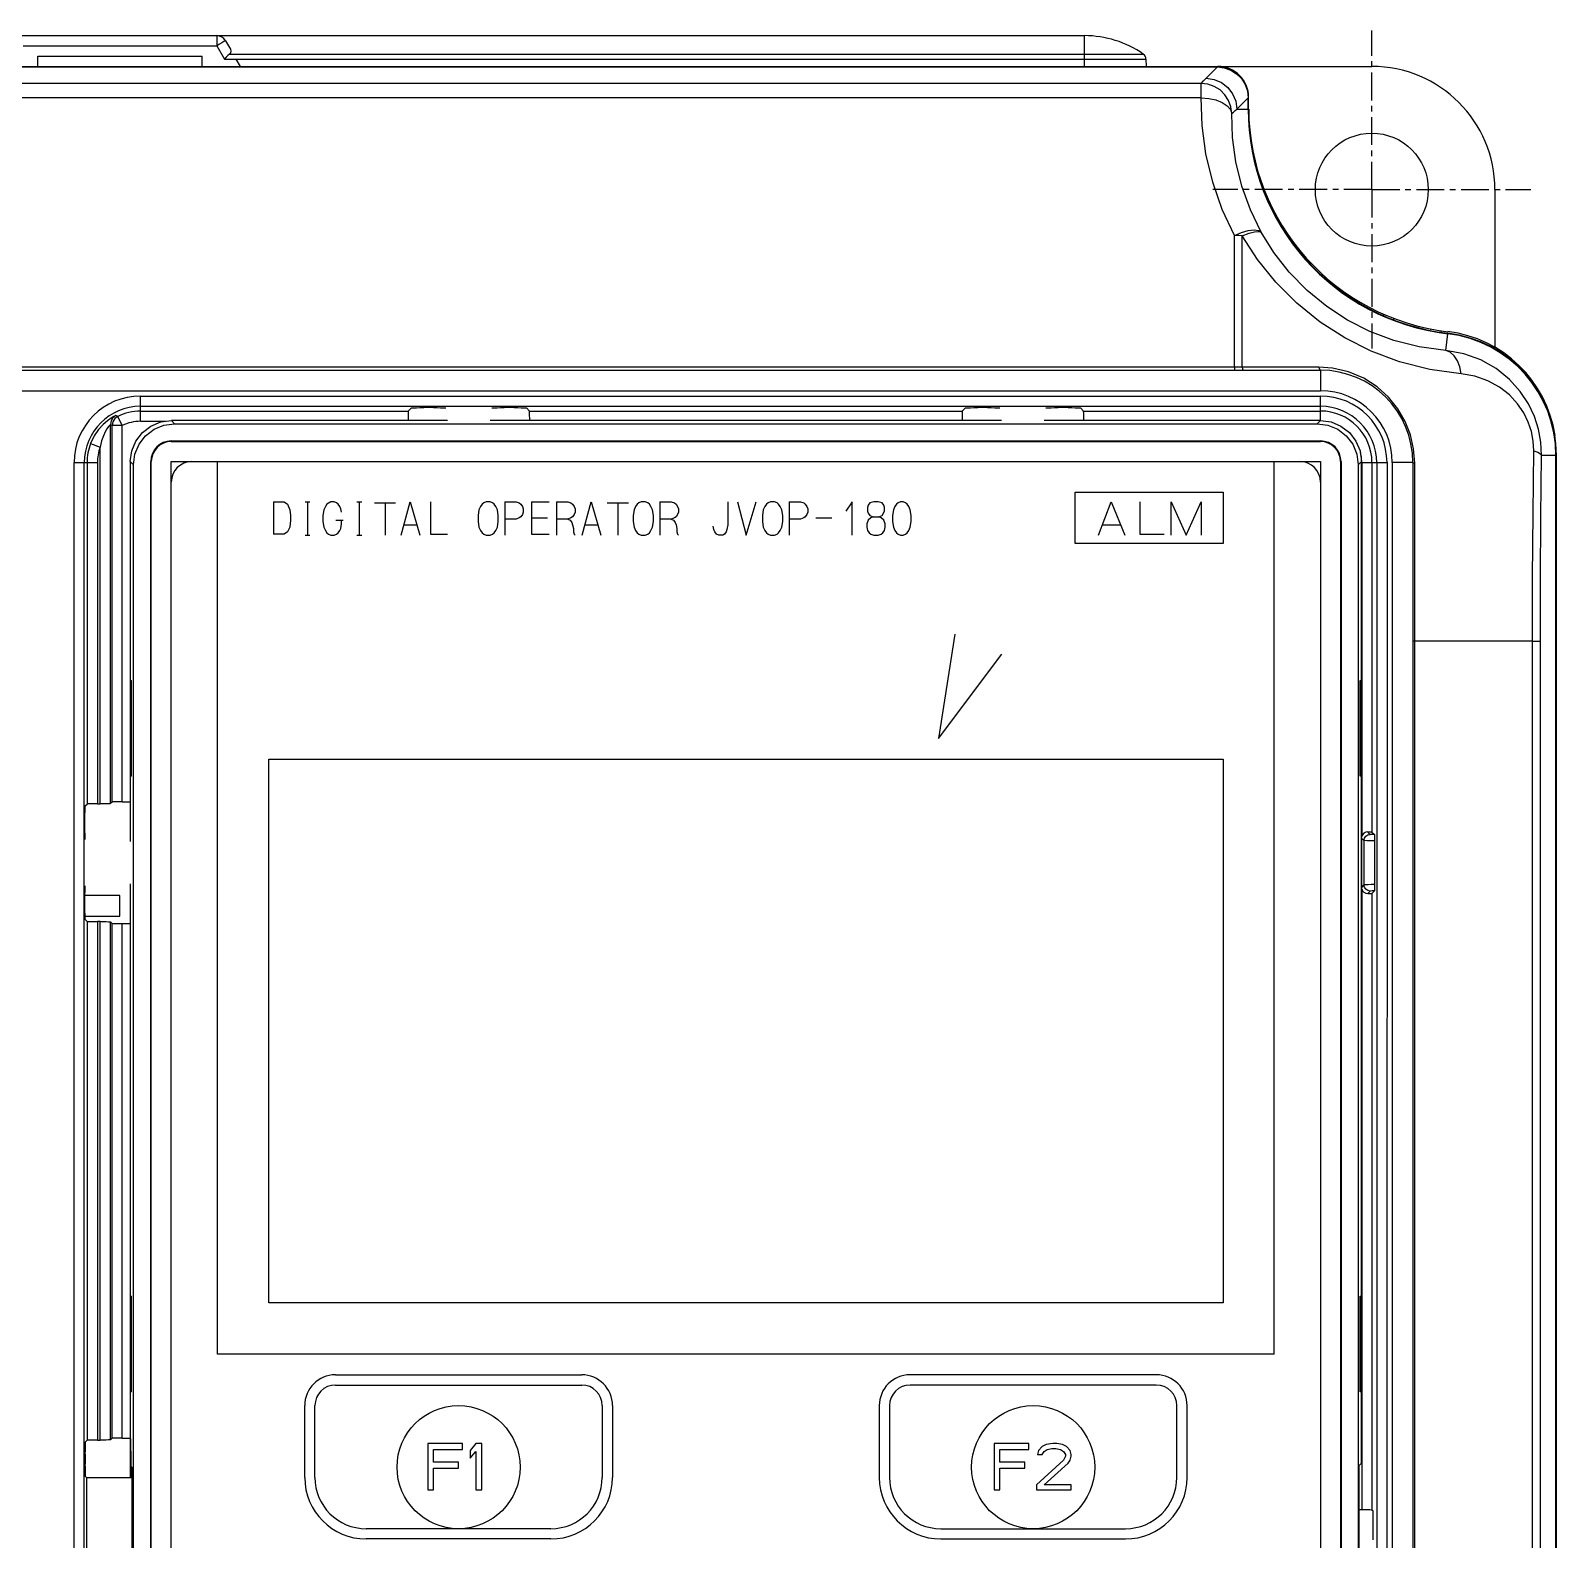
# Model space of a CAD drawing. Header units: inches. Extents: x 187 to 137830, y 99 to 66837.
# Drawn here: x 3043.3 to 3111.7, y 27739.8 to 27807.5 of the extents above; entities that cross this region are included whole.
import ezdxf

# ---------------------------------------------------------------- set-up
doc = ezdxf.new("R2010")
doc.units = ezdxf.units.IN
doc.header["$MEASUREMENT"] = 0
doc.linetypes.add('CENTER', pattern=[2, 1.25, -0.25, 0.25, -0.25])
for name, color, linetype in [('ALL_CURVE', 7, 'Continuous'), ('ALL_NOTE', 7, 'Continuous'), ('DEFAULT_1', 7, 'CENTER')]:
    doc.layers.add(name, color=color, linetype=linetype)

msp = doc.modelspace()

# ---------------------------------------------------------------- linework, layer by layer
at = {"color": 7, "linetype": 'Continuous'}
for p, q in [((3004.082, 27807.262), (3090.562, 27807.262)), ((3051.656, 27807.262), (3051.656, 27806.81)), ((3090.562, 27805.882), (3090.562, 27807.262)), ((3042.987, 27806.81), (3051.656, 27806.81)), ((3051.656, 27806.81), (3052.003, 27806.21)), ((3052.055, 27807.032), (3052.274, 27806.651)), ((3052.224, 27806.432), (3093.198, 27806.432)), ((2991.202, 27805.882), (3103.442, 27805.882)), ((2998.124, 27805.858), (3096.52, 27805.858)), ((3043.634, 27805.882), (3043.642, 27806.342)), ((3043.642, 27806.342), (3051.002, 27806.342)), ((3051.01, 27805.882), (3051.002, 27806.342)), ((3052.003, 27806.21), (3093.316, 27806.21)), ((3052.719, 27805.882), (3052.529, 27806.21)), ((3093.316, 27806.21), (3093.322, 27805.882)), ((3096.012, 27805.35), (3096.52, 27805.858)), ((3095.788, 27805.124), (2998.856, 27805.124)), ((3095.788, 27804.477), (3095.788, 27805.124)), ((3095.788, 27804.477), (2998.856, 27804.477)), ((3097.39, 27803.972), (3097.898, 27804.48)), ((3097.898, 27803.972), (3097.898, 27804.48)), ((3097.922, 27803.972), (3097.922, 27804.502)), ((3097.39, 27803.972), (3097.898, 27803.972)), ((3108.962, 27800.362), (3108.962, 27793.272)), ((3097.286, 27792.401), (3097.286, 27798.307)), ((3097.637, 27792.403), (3097.637, 27798.289)), ((3103.976, 27794.709), (3103.976, 27794.775)), ((3104.429, 27794.543), (3104.429, 27794.589)), ((3106.079, 27794.114), (3106.079, 27794.071)), ((3106.532, 27794.035), (3106.532, 27793.984)), ((3106.76, 27793.15), (3106.848, 27793.898)), ((3097.286, 27792.401), (3022.022, 27792.401)), ((3022.022, 27792.266), (3101.142, 27792.266)), ((3097.286, 27792.401), (3097.286, 27792.266)), ((3101.071, 27792.404), (3097.637, 27792.403)), ((3101.142, 27792.266), (3101.142, 27791.346)), ((3022.022, 27791.346), (3101.142, 27791.346)), ((3048.242, 27789.974), (3048.242, 27791.108)), ((3048.242, 27791.108), (3101.142, 27791.108)), ((3101.142, 27790.009), (3101.142, 27791.108)), ((3047.221, 27790.196), (3047.139, 27790.236)), ((3047.424, 27789.783), (3047.221, 27790.196)), ((3048.242, 27790.648), (3101.142, 27790.648)), ((3048.242, 27790.434), (3060.242, 27790.434)), ((3049.769, 27789.864), (3049.625, 27790.009)), ((3062.006, 27790.009), (3049.625, 27790.009)), ((3060.385, 27790.577), (3060.242, 27790.434)), ((3061.376, 27790.587), (3060.937, 27790.587)), ((3086.846, 27790.009), (3063.917, 27790.009)), ((3064.987, 27790.587), (3064.548, 27790.587)), ((3065.682, 27790.434), (3065.539, 27790.577)), ((3065.682, 27790.434), (3085.082, 27790.434)), ((3085.225, 27790.577), (3085.082, 27790.434)), ((3086.216, 27790.587), (3085.777, 27790.587)), ((3101.139, 27790.009), (3088.757, 27790.009)), ((3089.827, 27790.587), (3089.388, 27790.587)), ((3090.522, 27790.434), (3090.379, 27790.577)), ((3090.522, 27790.434), (3101.142, 27790.434)), ((3101.139, 27790.009), (3100.994, 27789.864)), ((3046.892, 27772.834), (3046.892, 27789.828)), ((3046.964, 27772.906), (3046.964, 27789.783)), ((3047.424, 27789.783), (3046.964, 27789.783)), ((3047.424, 27772.914), (3047.424, 27789.783)), ((3048.242, 27789.974), (3049.36, 27789.974)), ((3049.769, 27789.864), (3100.994, 27789.864)), ((3046.002, 27788.978), (3046.432, 27788.814)), ((3046.432, 27772.826), (3046.432, 27788.814)), ((3049.622, 27789.092), (3049.622, 27789.068)), ((3049.622, 27789.092), (3101.142, 27789.092)), ((3049.622, 27789.068), (3101.142, 27789.068)), ((3101.142, 27789.068), (3101.142, 27789.092)), ((3045.26, 27706.944), (3045.26, 27788.126)), ((3045.26, 27788.126), (3046.306, 27788.126)), ((3045.72, 27706.944), (3045.72, 27788.126)), ((3045.846, 27788.126), (3045.846, 27772.818)), ((3046.306, 27788.126), (3046.306, 27772.826)), ((3047.785, 27788.169), (3047.785, 27771.133)), ((3047.785, 27788.169), (3047.93, 27788.025)), ((3047.93, 27709.2), (3047.93, 27788.025)), ((3048.702, 27709.052), (3048.702, 27788.172)), ((3048.726, 27788.172), (3048.702, 27788.172)), ((3048.726, 27709.052), (3048.726, 27788.172)), ((3049.622, 27709.052), (3049.622, 27788.172)), ((3049.622, 27788.172), (3101.142, 27788.172)), ((3051.692, 27748.152), (3051.692, 27788.172)), ((3099.072, 27748.152), (3099.072, 27788.172)), ((3101.142, 27788.172), (3101.142, 27709.052)), ((3102.038, 27788.172), (3102.038, 27709.052)), ((3102.062, 27788.172), (3102.038, 27788.172)), ((3102.062, 27788.172), (3102.062, 27709.052)), ((3102.834, 27788.025), (3102.979, 27788.169)), ((3102.834, 27788.025), (3102.834, 27709.2)), ((3102.979, 27743.27), (3102.979, 27788.169)), ((3102.99, 27788.126), (3102.99, 27771.356)), ((3102.99, 27788.126), (3104.124, 27788.126)), ((3103.45, 27788.126), (3103.45, 27771.558)), ((3103.664, 27788.126), (3103.664, 27737.782)), ((3104.124, 27788.126), (3104.123, 27737.778)), ((3104.362, 27788.126), (3104.362, 27737.761)), ((3105.282, 27788.126), (3104.362, 27788.126)), ((3105.282, 27788.126), (3105.282, 27737.043)), ((3105.366, 27736.864), (3105.366, 27788.097)), ((3111.698, 27788.441), (3111.054, 27788.441)), ((3111.698, 27732.282), (3111.698, 27788.441)), ((3111.722, 27584.162), (3111.722, 27788.441)), ((3090.148, 27784.492), (3090.148, 27786.792)), ((3090.148, 27786.792), (3096.772, 27786.792)), ((3096.772, 27786.792), (3096.772, 27784.492)), ((3096.772, 27784.492), (3090.148, 27784.492)), ((3105.366, 27780.122), (3105.282, 27780.122)), ((3110.645, 27780.122), (3105.366, 27780.122)), ((3110.645, 27728.809), (3110.645, 27780.122)), ((3110.645, 27780.122), (3111.001, 27780.122)), ((3111.001, 27678.462), (3111.001, 27780.122)), ((3047.797, 27774.063), (3047.797, 27778.361)), ((3047.797, 27778.361), (3047.839, 27778.358)), ((3047.839, 27774.065), (3047.839, 27778.36)), ((3102.924, 27778.358), (3102.966, 27778.361)), ((3102.924, 27774.067), (3102.924, 27778.358)), ((3102.966, 27778.361), (3102.966, 27774.063)), ((3053.992, 27750.452), (3053.992, 27774.832)), ((3053.992, 27774.832), (3096.772, 27774.832)), ((3096.772, 27774.832), (3096.772, 27750.452)), ((3047.839, 27774.067), (3047.797, 27774.063)), ((3102.966, 27774.063), (3102.924, 27774.067)), ((3046.964, 27772.906), (3046.892, 27772.834)), ((3047.424, 27772.914), (3047.785, 27772.914)), ((3045.762, 27772.734), (3045.846, 27772.818)), ((3046.306, 27772.826), (3046.432, 27772.826)), ((3045.752, 27771.777), (3045.752, 27772.182)), ((3103.365, 27771.459), (3103.259, 27771.565)), ((3103.45, 27771.558), (3103.562, 27771.446)), ((3102.982, 27771.29), (3102.982, 27769.082)), ((3103.089, 27771.183), (3102.982, 27771.29)), ((3103.089, 27771.183), (3103.089, 27769.19)), ((3103.57, 27771.165), (3103.57, 27769.207)), ((3047.785, 27769.239), (3047.785, 27744.377)), ((3103.089, 27769.19), (3102.982, 27769.082)), ((3102.99, 27769.016), (3102.99, 27741.174)), ((3103.365, 27768.914), (3103.259, 27768.808)), ((3103.45, 27768.814), (3103.562, 27768.926)), ((3103.45, 27768.814), (3103.45, 27741.166)), ((3045.752, 27768.19), (3045.752, 27768.595)), ((3047.322, 27768.714), (3045.753, 27768.714)), ((3047.322, 27767.794), (3047.322, 27768.714)), ((3045.755, 27767.794), (3047.322, 27767.794)), ((3045.846, 27767.555), (3045.762, 27767.638)), ((3045.846, 27767.555), (3045.846, 27744.298)), ((3046.306, 27767.547), (3046.306, 27744.306)), ((3046.432, 27767.547), (3046.306, 27767.547)), ((3046.432, 27744.306), (3046.432, 27767.547)), ((3046.892, 27744.314), (3046.892, 27767.539)), ((3046.964, 27767.466), (3046.892, 27767.539)), ((3046.964, 27744.386), (3046.964, 27767.466)), ((3047.424, 27744.394), (3047.424, 27767.458)), ((3047.424, 27767.458), (3047.785, 27767.458)), ((3047.797, 27746.463), (3047.797, 27750.761)), ((3047.797, 27750.761), (3047.839, 27750.758)), ((3047.839, 27746.465), (3047.839, 27750.76)), ((3096.772, 27750.452), (3053.992, 27750.452)), ((3102.924, 27750.758), (3102.966, 27750.761)), ((3102.924, 27746.467), (3102.924, 27750.758)), ((3102.966, 27750.761), (3102.966, 27746.463)), ((3099.072, 27748.152), (3051.692, 27748.152)), ((3047.839, 27746.467), (3047.797, 27746.463)), ((3102.966, 27746.463), (3102.924, 27746.467)), ((3045.846, 27744.298), (3045.778, 27744.23)), ((3046.306, 27744.306), (3046.432, 27744.306)), ((3046.964, 27744.386), (3046.892, 27744.314)), ((3047.424, 27744.394), (3047.785, 27744.394)), ((3047.809, 27744.377), (3047.785, 27744.377)), ((3047.809, 27744.353), (3047.797, 27744.365)), ((3047.798, 27743.845), (3047.798, 27744.364)), ((3047.809, 27743.137), (3047.809, 27744.377)), ((3045.768, 27743.678), (3045.768, 27743.225)), ((3047.809, 27743.856), (3047.782, 27743.829)), ((3047.782, 27743.828), (3047.809, 27743.855)), ((3047.782, 27743.828), (3047.782, 27742.622)), ((3047.803, 27743.807), (3047.782, 27743.828)), ((3047.803, 27743.807), (3047.809, 27743.813)), ((3047.803, 27743.807), (3047.803, 27742.622)), ((3047.854, 27743.092), (3047.809, 27743.137)), ((3047.854, 27743.092), (3047.854, 27735.732)), ((3102.979, 27743.27), (3102.86, 27743.151)), ((3102.86, 27743.151), (3102.86, 27709.913)), ((3045.778, 27742.673), (3045.824, 27742.627)), ((3045.824, 27742.627), (3045.824, 27736.106)), ((3045.824, 27742.627), (3047.854, 27742.622)), ((3102.99, 27741.174), (3102.86, 27741.174)), ((3103.45, 27741.166), (3103.425, 27741.169)), ((3103.503, 27741.113), (3103.45, 27741.166)), ((3103.503, 27739.826), (3103.503, 27741.113))]:
    msp.add_line(p, q, dxfattribs=at)
for points in [[(3052.055, 27807.032), (3052.034, 27807.023), (3051.978, 27806.993), (3051.89, 27806.943), (3051.779, 27806.881), (3051.656, 27806.81)], [(3052.224, 27806.432), (3052.157, 27806.373), (3052.083, 27806.297), (3052.003, 27806.21)], [(3052.274, 27806.651), (3052.298, 27806.571), (3052.279, 27806.495), (3052.224, 27806.432)], [(3096.52, 27805.858), (3096.827, 27805.824), (3097.118, 27805.722), (3097.379, 27805.558), (3097.597, 27805.34), (3097.761, 27805.078), (3097.863, 27804.787), (3097.898, 27804.48)], [(3095.788, 27805.124), (3095.9, 27805.237), (3096.012, 27805.35)], [(3097.166, 27803.771), (3097.126, 27804.073), (3097.02, 27804.359), (3096.855, 27804.615), (3096.637, 27804.829), (3096.378, 27804.99), (3096.091, 27805.09), (3095.788, 27805.124)], [(3096.012, 27805.35), (3096.368, 27805.302), (3096.7, 27805.164), (3096.985, 27804.945), (3097.204, 27804.66), (3097.342, 27804.328), (3097.39, 27803.972)], [(3097.286, 27798.307), (3096.74, 27799.464), (3096.309, 27800.69), (3096.003, 27801.961), (3095.831, 27803.237), (3095.788, 27804.477)], [(3095.788, 27804.477), (3096.133, 27804.45), (3096.456, 27804.378), (3096.737, 27804.267), (3096.957, 27804.122), (3097.103, 27803.953), (3097.166, 27803.771)], [(3097.166, 27803.771), (3097.24, 27803.839), (3097.315, 27803.906), (3097.39, 27803.972)], [(3098.479, 27798.45), (3097.997, 27799.45), (3097.616, 27800.508), (3097.349, 27801.604), (3097.2, 27802.703), (3097.166, 27803.771)], [(3097.286, 27798.307), (3097.608, 27798.438), (3097.907, 27798.521), (3098.163, 27798.552), (3098.359, 27798.528), (3098.479, 27798.45)], [(3097.637, 27798.289), (3097.463, 27798.302), (3097.286, 27798.307)], [(3097.637, 27798.289), (3097.938, 27798.405), (3098.19, 27798.474), (3098.375, 27798.489), (3098.479, 27798.45)], [(3107.455, 27792.097), (3106.038, 27792.292), (3104.69, 27792.636), (3103.421, 27793.112), (3102.233, 27793.71), (3101.125, 27794.423), (3100.082, 27795.265), (3099.136, 27796.213), (3098.316, 27797.234), (3097.637, 27798.289)], [(3106.76, 27793.15), (3105.566, 27793.306), (3104.428, 27793.594), (3103.357, 27793.998), (3102.355, 27794.508), (3101.42, 27795.12), (3100.539, 27795.844), (3099.742, 27796.66), (3099.051, 27797.54), (3098.479, 27798.45)], [(3111.054, 27788.441), (3111.022, 27789.034), (3110.915, 27789.615), (3110.733, 27790.185), (3110.465, 27790.752), (3110.098, 27791.313), (3109.616, 27791.853), (3109.024, 27792.336), (3108.337, 27792.728), (3107.574, 27793.006), (3106.76, 27793.15)], [(3107.455, 27792.097), (3107.396, 27792.413), (3107.29, 27792.691), (3107.142, 27792.915), (3106.962, 27793.071), (3106.76, 27793.15)], [(3097.637, 27792.403), (3097.463, 27792.401), (3097.286, 27792.401)], [(3097.637, 27792.403), (3097.647, 27792.332), (3097.663, 27792.283), (3097.684, 27792.266)], [(3105.366, 27788.097), (3105.317, 27788.745), (3105.173, 27789.373), (3104.938, 27789.973), (3104.611, 27790.536), (3104.193, 27791.055), (3103.684, 27791.516), (3103.084, 27791.902), (3102.401, 27792.193), (3101.686, 27792.359), (3101.071, 27792.404)], [(3101.071, 27792.404), (3101.086, 27792.332), (3101.111, 27792.284), (3101.142, 27792.266)], [(3110.7, 27788.648), (3110.677, 27789.083), (3110.597, 27789.511), (3110.458, 27789.93), (3110.255, 27790.347), (3109.976, 27790.76), (3109.61, 27791.156), (3109.16, 27791.509), (3108.641, 27791.795), (3108.066, 27791.995), (3107.455, 27792.097)], [(3047.139, 27790.236), (3047.113, 27790.225), (3047.04, 27790.188), (3046.921, 27790.118), (3046.757, 27790.002), (3046.563, 27789.833), (3046.359, 27789.607), (3046.166, 27789.322), (3046.002, 27788.978)], [(3047.139, 27790.236), (3047.008, 27790.133), (3046.922, 27789.991), (3046.892, 27789.828)], [(3047.221, 27790.196), (3047.085, 27790.094), (3046.996, 27789.95), (3046.964, 27789.783)], [(3047.785, 27788.169), (3047.848, 27788.645), (3048.032, 27789.089), (3048.324, 27789.47), (3048.705, 27789.763), (3049.149, 27789.946), (3049.625, 27790.009)], [(3060.242, 27790.434), (3060.239, 27790.41), (3060.237, 27790.343), (3060.235, 27790.242), (3060.234, 27790.115), (3060.234, 27790.009)], [(3060.385, 27790.577), (3060.414, 27790.58), (3060.494, 27790.583), (3060.616, 27790.585), (3060.768, 27790.586), (3060.937, 27790.587)], [(3061.376, 27790.587), (3061.544, 27790.586), (3061.697, 27790.585), (3061.819, 27790.583), (3061.898, 27790.58), (3061.928, 27790.577)], [(3063.996, 27790.577), (3064.025, 27790.58), (3064.105, 27790.583), (3064.227, 27790.585), (3064.379, 27790.586), (3064.548, 27790.587)], [(3064.987, 27790.587), (3065.155, 27790.586), (3065.308, 27790.585), (3065.43, 27790.583), (3065.509, 27790.58), (3065.539, 27790.577)], [(3065.69, 27790.009), (3065.689, 27790.115), (3065.688, 27790.242), (3065.686, 27790.343), (3065.684, 27790.41), (3065.682, 27790.434)], [(3085.082, 27790.434), (3085.079, 27790.41), (3085.077, 27790.343), (3085.075, 27790.242), (3085.074, 27790.115), (3085.074, 27790.009)], [(3085.225, 27790.577), (3085.254, 27790.58), (3085.334, 27790.583), (3085.456, 27790.585), (3085.608, 27790.586), (3085.777, 27790.587)], [(3086.216, 27790.587), (3086.384, 27790.586), (3086.537, 27790.585), (3086.659, 27790.583), (3086.738, 27790.58), (3086.768, 27790.577)], [(3088.836, 27790.577), (3088.865, 27790.58), (3088.945, 27790.583), (3089.067, 27790.585), (3089.219, 27790.586), (3089.388, 27790.587)], [(3089.827, 27790.587), (3089.995, 27790.586), (3090.148, 27790.585), (3090.27, 27790.583), (3090.349, 27790.58), (3090.379, 27790.577)], [(3090.53, 27790.009), (3090.529, 27790.115), (3090.528, 27790.242), (3090.526, 27790.343), (3090.524, 27790.41), (3090.522, 27790.434)], [(3101.139, 27790.009), (3101.615, 27789.946), (3102.059, 27789.763), (3102.44, 27789.47), (3102.732, 27789.089), (3102.916, 27788.645), (3102.979, 27788.169)], [(3046.892, 27789.828), (3046.881, 27789.82), (3046.852, 27789.791), (3046.804, 27789.734), (3046.737, 27789.641), (3046.659, 27789.505), (3046.576, 27789.322), (3046.498, 27789.093), (3046.432, 27788.814)], [(3046.964, 27789.783), (3046.94, 27789.798), (3046.916, 27789.813), (3046.892, 27789.828)], [(3047.93, 27788.025), (3047.993, 27788.502), (3048.177, 27788.946), (3048.468, 27789.326), (3048.848, 27789.617), (3049.292, 27789.801), (3049.769, 27789.864)], [(3100.994, 27789.864), (3101.472, 27789.801), (3101.915, 27789.617), (3102.295, 27789.326), (3102.587, 27788.946), (3102.771, 27788.502), (3102.834, 27788.025)], [(3110.645, 27780.122), (3110.651, 27782.989), (3110.67, 27785.838), (3110.7, 27788.648)], [(3110.7, 27788.648), (3110.883, 27788.585), (3111.003, 27788.515), (3111.054, 27788.441)], [(3105.366, 27788.097), (3105.321, 27788.105), (3105.292, 27788.115), (3105.282, 27788.126)], [(3111.001, 27780.122), (3111.007, 27782.919), (3111.025, 27785.698), (3111.054, 27788.441)], [(3047.424, 27772.914), (3047.284, 27772.914), (3047.157, 27772.913), (3047.055, 27772.911), (3046.989, 27772.909), (3046.964, 27772.906)], [(3045.752, 27772.182), (3045.753, 27772.351), (3045.754, 27772.503), (3045.756, 27772.625), (3045.759, 27772.705), (3045.762, 27772.734)], [(3046.306, 27772.826), (3046.165, 27772.825), (3046.038, 27772.824), (3045.936, 27772.823), (3045.87, 27772.82), (3045.846, 27772.818)], [(3046.892, 27772.834), (3046.867, 27772.831), (3046.801, 27772.829), (3046.7, 27772.827), (3046.572, 27772.826), (3046.432, 27772.826)], [(3045.762, 27771.225), (3045.759, 27771.255), (3045.756, 27771.334), (3045.754, 27771.456), (3045.753, 27771.608), (3045.752, 27771.777)], [(3103.259, 27771.565), (3103.171, 27771.551), (3103.089, 27771.508), (3103.026, 27771.441), (3102.99, 27771.356)], [(3103.45, 27771.558), (3103.425, 27771.561), (3103.36, 27771.563), (3103.259, 27771.565)], [(3102.982, 27771.29), (3102.984, 27771.324), (3102.99, 27771.356)], [(3103.089, 27771.183), (3103.11, 27771.288), (3103.17, 27771.378), (3103.26, 27771.438), (3103.365, 27771.459)], [(3103.57, 27771.165), (3103.37, 27771.169), (3103.219, 27771.173), (3103.125, 27771.178), (3103.089, 27771.183)], [(3103.562, 27771.446), (3103.456, 27771.45), (3103.39, 27771.454), (3103.365, 27771.459)], [(3103.562, 27771.446), (3103.564, 27771.436), (3103.566, 27771.411), (3103.568, 27771.369), (3103.569, 27771.311), (3103.57, 27771.24), (3103.57, 27771.165)], [(3045.752, 27768.595), (3045.753, 27768.764), (3045.754, 27768.917), (3045.756, 27769.038), (3045.759, 27769.118), (3045.762, 27769.147)], [(3102.99, 27769.016), (3102.984, 27769.049), (3102.982, 27769.082)], [(3102.99, 27769.016), (3103.027, 27768.931), (3103.089, 27768.864), (3103.172, 27768.821), (3103.259, 27768.808)], [(3103.57, 27769.207), (3103.412, 27769.205), (3103.276, 27769.201), (3103.174, 27769.197), (3103.112, 27769.193), (3103.089, 27769.19)], [(3103.365, 27768.914), (3103.26, 27768.935), (3103.17, 27768.994), (3103.11, 27769.084), (3103.089, 27769.19)], [(3103.259, 27768.808), (3103.36, 27768.809), (3103.425, 27768.812), (3103.45, 27768.814)], [(3103.562, 27768.926), (3103.455, 27768.922), (3103.389, 27768.918), (3103.365, 27768.914)], [(3103.57, 27769.207), (3103.57, 27769.133), (3103.569, 27769.062), (3103.568, 27769.004), (3103.566, 27768.962), (3103.564, 27768.936), (3103.562, 27768.926)], [(3045.762, 27767.638), (3045.759, 27767.668), (3045.756, 27767.747), (3045.754, 27767.869), (3045.753, 27768.022), (3045.752, 27768.19)], [(3045.846, 27767.555), (3045.87, 27767.552), (3045.936, 27767.55), (3046.038, 27767.548), (3046.165, 27767.547), (3046.306, 27767.547)], [(3046.432, 27767.547), (3046.572, 27767.546), (3046.7, 27767.545), (3046.801, 27767.543), (3046.867, 27767.541), (3046.892, 27767.539)], [(3046.964, 27767.466), (3046.989, 27767.464), (3047.055, 27767.462), (3047.157, 27767.46), (3047.284, 27767.459), (3047.424, 27767.458)], [(3045.768, 27743.678), (3045.769, 27743.847), (3045.77, 27744), (3045.772, 27744.121), (3045.775, 27744.201), (3045.778, 27744.23)], [(3046.306, 27744.306), (3046.165, 27744.305), (3046.038, 27744.304), (3045.936, 27744.303), (3045.87, 27744.3), (3045.846, 27744.298)], [(3046.892, 27744.314), (3046.867, 27744.311), (3046.801, 27744.309), (3046.7, 27744.307), (3046.572, 27744.306), (3046.432, 27744.306)], [(3047.424, 27744.394), (3047.284, 27744.394), (3047.157, 27744.393), (3047.055, 27744.391), (3046.989, 27744.389), (3046.964, 27744.386)], [(3045.778, 27742.673), (3045.775, 27742.702), (3045.772, 27742.782), (3045.77, 27742.904), (3045.769, 27743.056), (3045.768, 27743.225)], [(3103.425, 27741.169), (3103.359, 27741.171), (3103.258, 27741.173), (3103.13, 27741.174), (3102.99, 27741.174)]]:
    msp.add_lwpolyline(points, dxfattribs=at)
for centre, radius in [((3103.442, 27800.362), 2.53), ((3062.502, 27743.092), 2.76), ((3088.262, 27743.092), 2.76)]:
    msp.add_circle(centre, radius, dxfattribs=at)
for centre, radius, start, end in [((3051.656, 27806.802), 0.46, 30, 90), ((3090.562, 27802.662), 4.6, 55.02959, 90), ((3093.04, 27806.206), 0.276, 1, 55.02959), ((3096.542, 27804.502), 1.38, 0, 90), ((3103.442, 27800.362), 5.52, 0, 90), ((3108.042, 27803.972), 10.144, 180, 263.24367), ((3108.042, 27804.042), 10.12, 180.39987, 263.24367), ((3108.042, 27803.972), 10.12, 180, 263.24367), ((3106.202, 27788.441), 5.496, 0, 83.24367), ((3106.202, 27788.511), 5.52, 8.68284, 83.24367), ((3106.202, 27788.441), 5.52, 0, 83.24367), ((3101.142, 27788.126), 4.14, 0, 90), ((3048.242, 27788.126), 2.982, 90, 180), ((3101.142, 27788.126), 3.22, 0, 90), ((3101.142, 27788.126), 2.982, 0, 90), ((3048.242, 27788.126), 2.522, 90, 180), ((3048.242, 27788.126), 2.308, 90, 116.25787), ((3101.142, 27788.126), 2.522, 0, 90), ((3101.142, 27788.126), 2.308, 0, 90), ((3048.242, 27788.126), 1.848, 90, 116.25787), ((3048.242, 27788.126), 2.396, 159.18978, 180), ((3048.242, 27788.126), 1.936, 159.18978, 180), ((3049.622, 27788.172), 0.92, 90, 180), ((3049.622, 27788.172), 0.896, 90, 180), ((3101.142, 27788.172), 0.92, 0, 90), ((3101.142, 27788.172), 0.896, 0, 90), ((3050.542, 27787.252), 0.92, 90, 180), ((3100.222, 27787.252), 0.92, 0, 90), ((3101.142, 27788.126), 1.848, 0, 14.54057)]:
    msp.add_arc(centre, radius, start, end, dxfattribs=at)
at = {"layer": 'ALL_CURVE', "linetype": 'Continuous'}
for p, q in [((3054.209, 27786.367), (3054.209, 27784.918)), ((3054.209, 27786.367), (3054.68, 27786.367)), ((3054.68, 27786.367), (3054.825, 27786.263)), ((3054.825, 27786.263), (3054.934, 27786.004)), ((3054.934, 27786.004), (3054.97, 27785.746)), ((3055.622, 27786.367), (3055.839, 27786.367)), ((3055.731, 27786.367), (3055.731, 27784.866)), ((3056.455, 27786.004), (3056.419, 27785.746)), ((3056.528, 27786.16), (3056.455, 27786.004)), ((3056.6, 27786.263), (3056.528, 27786.16)), ((3056.781, 27786.367), (3056.6, 27786.263)), ((3056.926, 27786.367), (3056.781, 27786.367)), ((3057.035, 27786.315), (3056.926, 27786.367)), ((3057.107, 27786.263), (3057.035, 27786.315)), ((3057.18, 27786.16), (3057.107, 27786.263)), ((3057.216, 27786.056), (3057.18, 27786.16)), ((3057.252, 27785.901), (3057.216, 27786.056)), ((3057.94, 27786.367), (3058.158, 27786.367)), ((3058.049, 27786.367), (3058.049, 27784.866)), ((3058.737, 27786.315), (3059.679, 27786.315)), ((3059.208, 27786.315), (3059.208, 27784.866)), ((3059.933, 27784.866), (3060.331, 27786.367)), ((3060.331, 27786.367), (3060.766, 27784.866)), ((3061.237, 27786.367), (3061.237, 27784.918)), ((3063.41, 27786.004), (3063.374, 27785.746)), ((3063.483, 27786.16), (3063.41, 27786.004)), ((3063.555, 27786.263), (3063.483, 27786.16)), ((3063.628, 27786.315), (3063.555, 27786.263)), ((3063.736, 27786.367), (3063.628, 27786.315)), ((3063.917, 27786.367), (3063.736, 27786.367)), ((3064.026, 27786.315), (3063.917, 27786.367)), ((3064.099, 27786.263), (3064.026, 27786.315)), ((3064.171, 27786.16), (3064.099, 27786.263)), ((3064.244, 27786.004), (3064.171, 27786.16)), ((3064.28, 27785.746), (3064.244, 27786.004)), ((3064.57, 27786.367), (3064.57, 27784.866)), ((3064.57, 27786.367), (3065.077, 27786.367)), ((3065.077, 27786.367), (3065.222, 27786.315)), ((3065.222, 27786.315), (3065.294, 27786.263)), ((3065.294, 27786.263), (3065.366, 27786.16)), ((3065.366, 27786.16), (3065.403, 27786.056)), ((3065.403, 27786.056), (3065.403, 27785.901)), ((3065.765, 27786.367), (3065.765, 27784.918)), ((3065.765, 27786.367), (3066.562, 27786.367)), ((3066.888, 27786.367), (3066.888, 27784.866)), ((3066.888, 27786.367), (3067.395, 27786.367)), ((3067.395, 27786.367), (3067.54, 27786.315)), ((3067.54, 27786.315), (3067.612, 27786.263)), ((3067.612, 27786.263), (3067.685, 27786.16)), ((3067.685, 27786.16), (3067.721, 27786.056)), ((3067.721, 27786.056), (3067.721, 27785.901)), ((3068.047, 27784.866), (3068.446, 27786.367)), ((3068.446, 27786.367), (3068.88, 27784.866)), ((3069.17, 27786.315), (3070.112, 27786.315)), ((3069.641, 27786.315), (3069.641, 27784.866)), ((3070.366, 27786.004), (3070.329, 27785.746)), ((3070.438, 27786.16), (3070.366, 27786.004)), ((3070.51, 27786.263), (3070.438, 27786.16)), ((3070.583, 27786.315), (3070.51, 27786.263)), ((3070.692, 27786.367), (3070.583, 27786.315)), ((3070.873, 27786.367), (3070.692, 27786.367)), ((3070.981, 27786.315), (3070.873, 27786.367)), ((3071.054, 27786.263), (3070.981, 27786.315)), ((3071.126, 27786.16), (3071.054, 27786.263)), ((3071.199, 27786.004), (3071.126, 27786.16)), ((3071.235, 27785.746), (3071.199, 27786.004)), ((3071.525, 27786.367), (3071.525, 27784.866)), ((3071.525, 27786.367), (3072.032, 27786.367)), ((3072.032, 27786.367), (3072.177, 27786.315)), ((3072.177, 27786.315), (3072.249, 27786.263)), ((3072.249, 27786.263), (3072.322, 27786.16)), ((3072.322, 27786.16), (3072.358, 27786.056)), ((3072.358, 27786.056), (3072.358, 27785.901)), ((3074.568, 27786.367), (3074.568, 27785.332)), ((3075.002, 27786.367), (3075.401, 27784.866)), ((3075.401, 27784.866), (3075.836, 27786.367)), ((3076.162, 27786.004), (3076.125, 27785.746)), ((3076.234, 27786.16), (3076.162, 27786.004)), ((3076.306, 27786.263), (3076.234, 27786.16)), ((3076.379, 27786.315), (3076.306, 27786.263)), ((3076.488, 27786.367), (3076.379, 27786.315)), ((3076.669, 27786.367), (3076.488, 27786.367)), ((3076.777, 27786.315), (3076.669, 27786.367)), ((3076.85, 27786.263), (3076.777, 27786.315)), ((3076.922, 27786.16), (3076.85, 27786.263)), ((3076.995, 27786.004), (3076.922, 27786.16)), ((3077.031, 27785.746), (3076.995, 27786.004)), ((3077.321, 27786.367), (3077.321, 27784.866)), ((3077.321, 27786.367), (3077.828, 27786.367)), ((3077.828, 27786.367), (3077.973, 27786.315)), ((3077.973, 27786.315), (3078.045, 27786.263)), ((3078.045, 27786.263), (3078.118, 27786.16)), ((3078.118, 27786.16), (3078.154, 27786.056)), ((3078.154, 27786.056), (3078.154, 27785.901)), ((3080.146, 27786.367), (3079.856, 27785.953)), ((3080.146, 27784.866), (3080.146, 27786.367)), ((3080.871, 27786.211), (3080.835, 27786.108)), ((3080.835, 27786.108), (3080.835, 27785.953)), ((3080.835, 27785.953), (3080.871, 27785.849)), ((3080.943, 27786.315), (3080.871, 27786.211)), ((3081.124, 27786.367), (3080.943, 27786.315)), ((3081.305, 27786.367), (3081.124, 27786.367)), ((3081.487, 27786.315), (3081.305, 27786.367)), ((3081.559, 27786.211), (3081.487, 27786.315)), ((3081.487, 27785.746), (3081.595, 27785.953)), ((3081.595, 27786.108), (3081.559, 27786.211)), ((3081.595, 27785.953), (3081.595, 27786.108)), ((3081.994, 27786.004), (3081.958, 27785.746)), ((3082.066, 27786.16), (3081.994, 27786.004)), ((3082.139, 27786.263), (3082.066, 27786.16)), ((3082.211, 27786.315), (3082.139, 27786.263)), ((3082.32, 27786.367), (3082.211, 27786.315)), ((3082.428, 27786.367), (3082.32, 27786.367)), ((3082.537, 27786.315), (3082.428, 27786.367)), ((3082.61, 27786.263), (3082.537, 27786.315)), ((3082.682, 27786.16), (3082.61, 27786.263)), ((3082.754, 27786.004), (3082.682, 27786.16)), ((3082.791, 27785.746), (3082.754, 27786.004)), ((3091.183, 27784.866), (3091.752, 27786.367)), ((3091.752, 27786.367), (3092.373, 27784.866)), ((3093.046, 27786.367), (3093.046, 27784.918)), ((3094.443, 27784.866), (3094.443, 27786.367)), ((3094.443, 27786.367), (3095.116, 27784.866)), ((3095.116, 27784.866), (3095.789, 27786.367)), ((3095.789, 27786.367), (3095.789, 27784.866)), ((3054.934, 27785.228), (3054.825, 27785.021)), ((3054.97, 27785.539), (3054.934, 27785.228)), ((3054.97, 27785.746), (3054.97, 27785.539)), ((3056.419, 27785.746), (3056.419, 27785.487)), ((3056.419, 27785.487), (3056.455, 27785.228)), ((3056.455, 27785.228), (3056.528, 27785.073)), ((3056.999, 27785.539), (3057.325, 27785.539)), ((3057.216, 27785.176), (3057.252, 27785.383)), ((3057.252, 27785.383), (3057.252, 27785.539)), ((3060.078, 27785.332), (3060.621, 27785.332)), ((3063.374, 27785.746), (3063.374, 27785.487)), ((3063.374, 27785.487), (3063.41, 27785.228)), ((3063.41, 27785.228), (3063.483, 27785.073)), ((3064.171, 27785.073), (3064.244, 27785.228)), ((3064.244, 27785.228), (3064.28, 27785.487)), ((3064.28, 27785.487), (3064.28, 27785.746)), ((3065.077, 27785.59), (3064.57, 27785.59)), ((3065.222, 27785.642), (3065.077, 27785.59)), ((3065.294, 27785.694), (3065.222, 27785.642)), ((3065.366, 27785.797), (3065.294, 27785.694)), ((3065.403, 27785.901), (3065.366, 27785.797)), ((3065.765, 27785.642), (3066.489, 27785.642)), ((3067.395, 27785.59), (3066.888, 27785.59)), ((3067.54, 27785.642), (3067.395, 27785.59)), ((3067.395, 27785.59), (3067.504, 27785.539)), ((3067.504, 27785.539), (3067.576, 27785.435)), ((3067.612, 27785.694), (3067.54, 27785.642)), ((3067.576, 27785.435), (3067.612, 27785.332)), ((3067.685, 27785.797), (3067.612, 27785.694)), ((3067.612, 27785.332), (3067.649, 27785.176)), ((3067.721, 27785.901), (3067.685, 27785.797)), ((3068.192, 27785.332), (3068.735, 27785.332)), ((3070.329, 27785.746), (3070.329, 27785.487)), ((3070.329, 27785.487), (3070.366, 27785.228)), ((3070.366, 27785.228), (3070.438, 27785.073)), ((3071.126, 27785.073), (3071.199, 27785.228)), ((3071.199, 27785.228), (3071.235, 27785.487)), ((3071.235, 27785.487), (3071.235, 27785.746)), ((3072.032, 27785.59), (3071.525, 27785.59)), ((3072.177, 27785.642), (3072.032, 27785.59)), ((3072.032, 27785.59), (3072.141, 27785.539)), ((3072.141, 27785.539), (3072.213, 27785.435)), ((3072.249, 27785.694), (3072.177, 27785.642)), ((3072.213, 27785.435), (3072.249, 27785.332)), ((3072.322, 27785.797), (3072.249, 27785.694)), ((3072.249, 27785.332), (3072.285, 27785.176)), ((3072.358, 27785.901), (3072.322, 27785.797)), ((3073.952, 27785.125), (3073.916, 27785.28)), ((3074.568, 27785.332), (3074.531, 27785.125)), ((3076.125, 27785.746), (3076.125, 27785.487)), ((3076.125, 27785.487), (3076.162, 27785.228)), ((3076.162, 27785.228), (3076.234, 27785.073)), ((3076.922, 27785.073), (3076.995, 27785.228)), ((3076.995, 27785.228), (3077.031, 27785.487)), ((3077.031, 27785.487), (3077.031, 27785.746)), ((3077.828, 27785.59), (3077.321, 27785.59)), ((3077.973, 27785.642), (3077.828, 27785.59)), ((3078.045, 27785.694), (3077.973, 27785.642)), ((3078.118, 27785.797), (3078.045, 27785.694)), ((3078.154, 27785.901), (3078.118, 27785.797)), ((3078.516, 27785.642), (3079.241, 27785.642)), ((3080.871, 27785.539), (3080.798, 27785.383)), ((3080.798, 27785.383), (3080.798, 27785.228)), ((3080.798, 27785.228), (3080.835, 27785.073)), ((3080.871, 27785.849), (3080.943, 27785.746)), ((3080.979, 27785.642), (3080.871, 27785.539)), ((3080.943, 27785.746), (3081.088, 27785.694)), ((3081.088, 27785.694), (3080.979, 27785.642)), ((3081.088, 27785.694), (3081.342, 27785.694)), ((3081.342, 27785.694), (3081.487, 27785.746)), ((3081.45, 27785.642), (3081.342, 27785.694)), ((3081.559, 27785.539), (3081.45, 27785.642)), ((3081.632, 27785.383), (3081.559, 27785.539)), ((3081.595, 27785.073), (3081.632, 27785.228)), ((3081.632, 27785.228), (3081.632, 27785.383)), ((3081.958, 27785.746), (3081.958, 27785.487)), ((3081.958, 27785.487), (3081.994, 27785.228)), ((3081.994, 27785.228), (3082.066, 27785.073)), ((3082.682, 27785.073), (3082.754, 27785.228)), ((3082.754, 27785.228), (3082.791, 27785.487)), ((3082.791, 27785.487), (3082.791, 27785.746)), ((3091.39, 27785.332), (3092.166, 27785.332)), ((3054.68, 27784.918), (3054.209, 27784.918)), ((3054.825, 27785.021), (3054.68, 27784.918)), ((3055.622, 27784.866), (3055.839, 27784.866)), ((3056.528, 27785.073), (3056.6, 27784.969)), ((3056.6, 27784.969), (3056.672, 27784.918)), ((3056.672, 27784.918), (3056.781, 27784.866)), ((3056.781, 27784.866), (3056.926, 27784.866)), ((3056.926, 27784.866), (3057.035, 27784.918)), ((3057.035, 27784.918), (3057.107, 27784.969)), ((3057.107, 27784.969), (3057.18, 27785.073)), ((3057.18, 27785.073), (3057.216, 27785.176)), ((3057.94, 27784.866), (3058.158, 27784.866)), ((3061.237, 27784.918), (3061.998, 27784.918)), ((3063.483, 27785.073), (3063.555, 27784.969)), ((3063.555, 27784.969), (3063.628, 27784.918)), ((3063.628, 27784.918), (3063.736, 27784.866)), ((3063.736, 27784.866), (3063.917, 27784.866)), ((3063.917, 27784.866), (3064.026, 27784.918)), ((3064.026, 27784.918), (3064.099, 27784.969)), ((3064.099, 27784.969), (3064.171, 27785.073)), ((3065.765, 27784.918), (3066.562, 27784.918)), ((3067.649, 27785.176), (3067.649, 27785.021)), ((3067.649, 27785.021), (3067.685, 27784.918)), ((3067.685, 27784.918), (3067.721, 27784.866)), ((3070.438, 27785.073), (3070.51, 27784.969)), ((3070.51, 27784.969), (3070.583, 27784.918)), ((3070.583, 27784.918), (3070.692, 27784.866)), ((3070.692, 27784.866), (3070.873, 27784.866)), ((3070.873, 27784.866), (3070.981, 27784.918)), ((3070.981, 27784.918), (3071.054, 27784.969)), ((3071.054, 27784.969), (3071.126, 27785.073)), ((3072.285, 27785.176), (3072.285, 27785.021)), ((3072.285, 27785.021), (3072.322, 27784.918)), ((3072.322, 27784.918), (3072.358, 27784.866)), ((3073.988, 27785.021), (3073.952, 27785.125)), ((3074.06, 27784.918), (3073.988, 27785.021)), ((3074.169, 27784.866), (3074.06, 27784.918)), ((3074.35, 27784.866), (3074.169, 27784.866)), ((3074.423, 27784.918), (3074.35, 27784.866)), ((3074.495, 27785.021), (3074.423, 27784.918)), ((3074.531, 27785.125), (3074.495, 27785.021)), ((3076.234, 27785.073), (3076.306, 27784.969)), ((3076.306, 27784.969), (3076.379, 27784.918)), ((3076.379, 27784.918), (3076.488, 27784.866)), ((3076.488, 27784.866), (3076.669, 27784.866)), ((3076.669, 27784.866), (3076.777, 27784.918)), ((3076.777, 27784.918), (3076.85, 27784.969)), ((3076.85, 27784.969), (3076.922, 27785.073)), ((3080.835, 27785.073), (3080.907, 27784.969)), ((3080.907, 27784.969), (3080.979, 27784.918)), ((3080.979, 27784.918), (3081.124, 27784.866)), ((3081.124, 27784.866), (3081.305, 27784.866)), ((3081.305, 27784.866), (3081.45, 27784.918)), ((3081.45, 27784.918), (3081.523, 27784.969)), ((3081.523, 27784.969), (3081.595, 27785.073)), ((3082.066, 27785.073), (3082.139, 27784.969)), ((3082.139, 27784.969), (3082.211, 27784.918)), ((3082.211, 27784.918), (3082.32, 27784.866)), ((3082.32, 27784.866), (3082.428, 27784.866)), ((3082.428, 27784.866), (3082.537, 27784.918)), ((3082.537, 27784.918), (3082.61, 27784.969)), ((3082.61, 27784.969), (3082.682, 27785.073)), ((3093.046, 27784.918), (3094.133, 27784.918)), ((3056.982, 27747.232), (3068.022, 27747.232)), ((3093.782, 27747.232), (3082.742, 27747.232)), ((3056.982, 27746.772), (3068.022, 27746.772)), ((3093.782, 27746.772), (3082.742, 27746.772)), ((3055.602, 27742.632), (3055.602, 27745.852)), ((3056.062, 27742.632), (3056.062, 27745.852)), ((3068.942, 27745.852), (3068.942, 27742.632)), ((3069.402, 27745.852), (3069.402, 27742.632)), ((3081.362, 27745.852), (3081.362, 27742.632)), ((3081.822, 27745.852), (3081.822, 27742.632)), ((3094.702, 27742.632), (3094.702, 27745.852)), ((3095.162, 27742.632), (3095.162, 27745.852)), ((3061.122, 27744.15), (3061.122, 27742.08)), ((3062.674, 27744.15), (3061.122, 27744.15)), ((3061.381, 27743.313), (3061.381, 27743.886)), ((3061.381, 27743.886), (3062.674, 27743.886)), ((3062.674, 27743.886), (3062.674, 27744.15)), ((3063.278, 27744.15), (3063.019, 27743.842)), ((3063.019, 27743.842), (3063.019, 27743.49)), ((3063.019, 27743.49), (3063.278, 27743.798)), ((3063.537, 27744.15), (3063.278, 27744.15)), ((3063.278, 27743.798), (3063.278, 27742.08)), ((3063.537, 27742.08), (3063.537, 27744.15)), ((3086.514, 27744.15), (3086.514, 27742.08)), ((3088.066, 27744.15), (3086.514, 27744.15)), ((3086.773, 27743.313), (3086.773, 27743.886)), ((3086.773, 27743.886), (3088.066, 27743.886)), ((3088.066, 27743.886), (3088.066, 27744.15)), ((3088.498, 27743.842), (3088.454, 27743.666)), ((3088.454, 27743.666), (3088.67, 27743.666)), ((3088.67, 27744.018), (3088.498, 27743.842)), ((3088.843, 27744.106), (3088.67, 27744.018)), ((3088.67, 27743.666), (3088.756, 27743.798)), ((3088.756, 27743.798), (3088.886, 27743.886)), ((3089.144, 27744.15), (3088.843, 27744.106)), ((3088.886, 27743.886), (3089.101, 27743.93)), ((3089.101, 27743.93), (3089.274, 27743.93)), ((3089.317, 27744.15), (3089.144, 27744.15)), ((3089.274, 27743.93), (3089.489, 27743.886)), ((3089.576, 27744.106), (3089.317, 27744.15)), ((3089.489, 27743.886), (3089.619, 27743.798)), ((3089.748, 27744.018), (3089.576, 27744.106)), ((3089.619, 27743.798), (3089.705, 27743.666)), ((3089.705, 27743.578), (3089.619, 27743.401)), ((3089.705, 27743.666), (3089.705, 27743.578)), ((3089.921, 27743.842), (3089.748, 27744.018)), ((3089.964, 27743.666), (3089.921, 27743.842)), ((3089.921, 27743.401), (3089.964, 27743.578)), ((3089.964, 27743.578), (3089.964, 27743.666)), ((3062.502, 27743.313), (3061.381, 27743.313)), ((3061.381, 27742.08), (3061.381, 27743.049)), ((3061.381, 27743.049), (3062.502, 27743.049)), ((3062.502, 27743.049), (3062.502, 27743.313)), ((3087.894, 27743.313), (3086.773, 27743.313)), ((3086.773, 27742.08), (3086.773, 27743.049)), ((3086.773, 27743.049), (3087.894, 27743.049)), ((3087.894, 27743.049), (3087.894, 27743.313)), ((3089.619, 27743.401), (3088.411, 27742.3)), ((3088.756, 27742.3), (3089.834, 27743.269)), ((3089.834, 27743.269), (3089.921, 27743.401)), ((3088.411, 27742.3), (3088.411, 27742.08)), ((3089.964, 27742.3), (3088.756, 27742.3)), ((3089.964, 27742.08), (3089.964, 27742.3)), ((3061.122, 27742.08), (3061.381, 27742.08)), ((3063.278, 27742.08), (3063.537, 27742.08)), ((3086.514, 27742.08), (3086.773, 27742.08)), ((3088.411, 27742.08), (3089.964, 27742.08)), ((3066.642, 27740.332), (3058.362, 27740.332)), ((3084.122, 27740.332), (3092.402, 27740.332)), ((3066.642, 27739.872), (3058.362, 27739.872)), ((3084.122, 27739.872), (3092.402, 27739.872))]:
    msp.add_line(p, q, dxfattribs=at)
for centre, radius, start, end in [((3056.982, 27745.852), 1.38, 90, 180), ((3068.022, 27745.852), 1.38, 0, 90), ((3082.742, 27745.852), 1.38, 90, 180), ((3093.782, 27745.852), 1.38, 0, 90), ((3056.982, 27745.852), 0.92, 90, 180), ((3068.022, 27745.852), 0.92, 0, 90), ((3082.742, 27745.852), 0.92, 90, 180), ((3093.782, 27745.852), 0.92, 0, 90), ((3058.362, 27742.632), 2.76, 180, 270), ((3058.362, 27742.632), 2.3, 180, 270), ((3066.642, 27742.632), 2.76, 270, 0), ((3066.642, 27742.632), 2.3, 270, 0), ((3084.122, 27742.632), 2.76, 180, 270), ((3084.122, 27742.632), 2.3, 180, 270), ((3092.402, 27742.632), 2.76, 270, 0), ((3092.402, 27742.632), 2.3, 270, 0)]:
    msp.add_arc(centre, radius, start, end, dxfattribs=at)
at = {"layer": 'ALL_NOTE', "color": 2, "linetype": 'Continuous'}
msp.add_lwpolyline([(3084.742, 27780.437), (3084.01, 27775.752), (3086.86, 27779.542)], dxfattribs=at)
at = {"layer": 'DEFAULT_1', "color": 7, "linetype": 'CENTER'}
for q in [(3103.442, 27807.492), (3096.312, 27800.362), (3103.442, 27793.232), (3110.572, 27800.362)]:
    msp.add_line((3103.442, 27800.362), q, dxfattribs=at)

doc.saveas('drawing.dxf')
